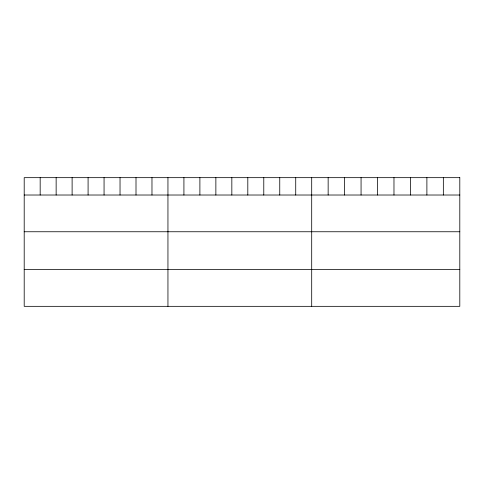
<?xml version="1.0" encoding="UTF-8"?>
<svg xmlns="http://www.w3.org/2000/svg" width="484" height="484" viewBox="0 0 484 484"><rect width="100%" height="100%" fill="white"/><g stroke="black" fill="none" stroke-linecap="round" stroke-linejoin="round"><path stroke-width="0.73" d="M24.2 195.016L459.8 195.016M24.2 231.751L459.8 231.751M24.2 269.6L459.8 269.6M443.344 177.664L443.344 195.016M426.888 177.664L426.888 195.016M410.432 177.664L410.432 195.016M393.976 177.664L393.976 195.016M377.52 177.664L377.52 195.016M361.064 177.664L361.064 195.016M344.608 177.664L344.608 195.016M328.152 177.664L328.152 195.016M311.696 177.664L311.696 306.336M295.724 177.664L295.724 195.016M279.752 177.664L279.752 195.016M263.78 177.664L263.78 195.016M247.808 177.664L247.808 195.016M231.836 177.664L231.836 195.016M215.864 177.664L215.864 195.016M199.892 177.664L199.892 195.016M183.92 177.664L183.92 195.016M167.948 177.664L167.948 306.336M151.976 177.664L151.976 195.016M136.004 177.664L136.004 195.016M120.032 177.664L120.032 195.016M104.06 177.664L104.06 195.016M88.088 177.664L88.088 195.016M72.116 177.664L72.116 195.016M56.144 177.664L56.144 195.016M40.172 177.664L40.172 195.016M459.8 177.664L24.2 177.664L24.2 306.336L459.8 306.336L459.8 177.664"/></g></svg>
